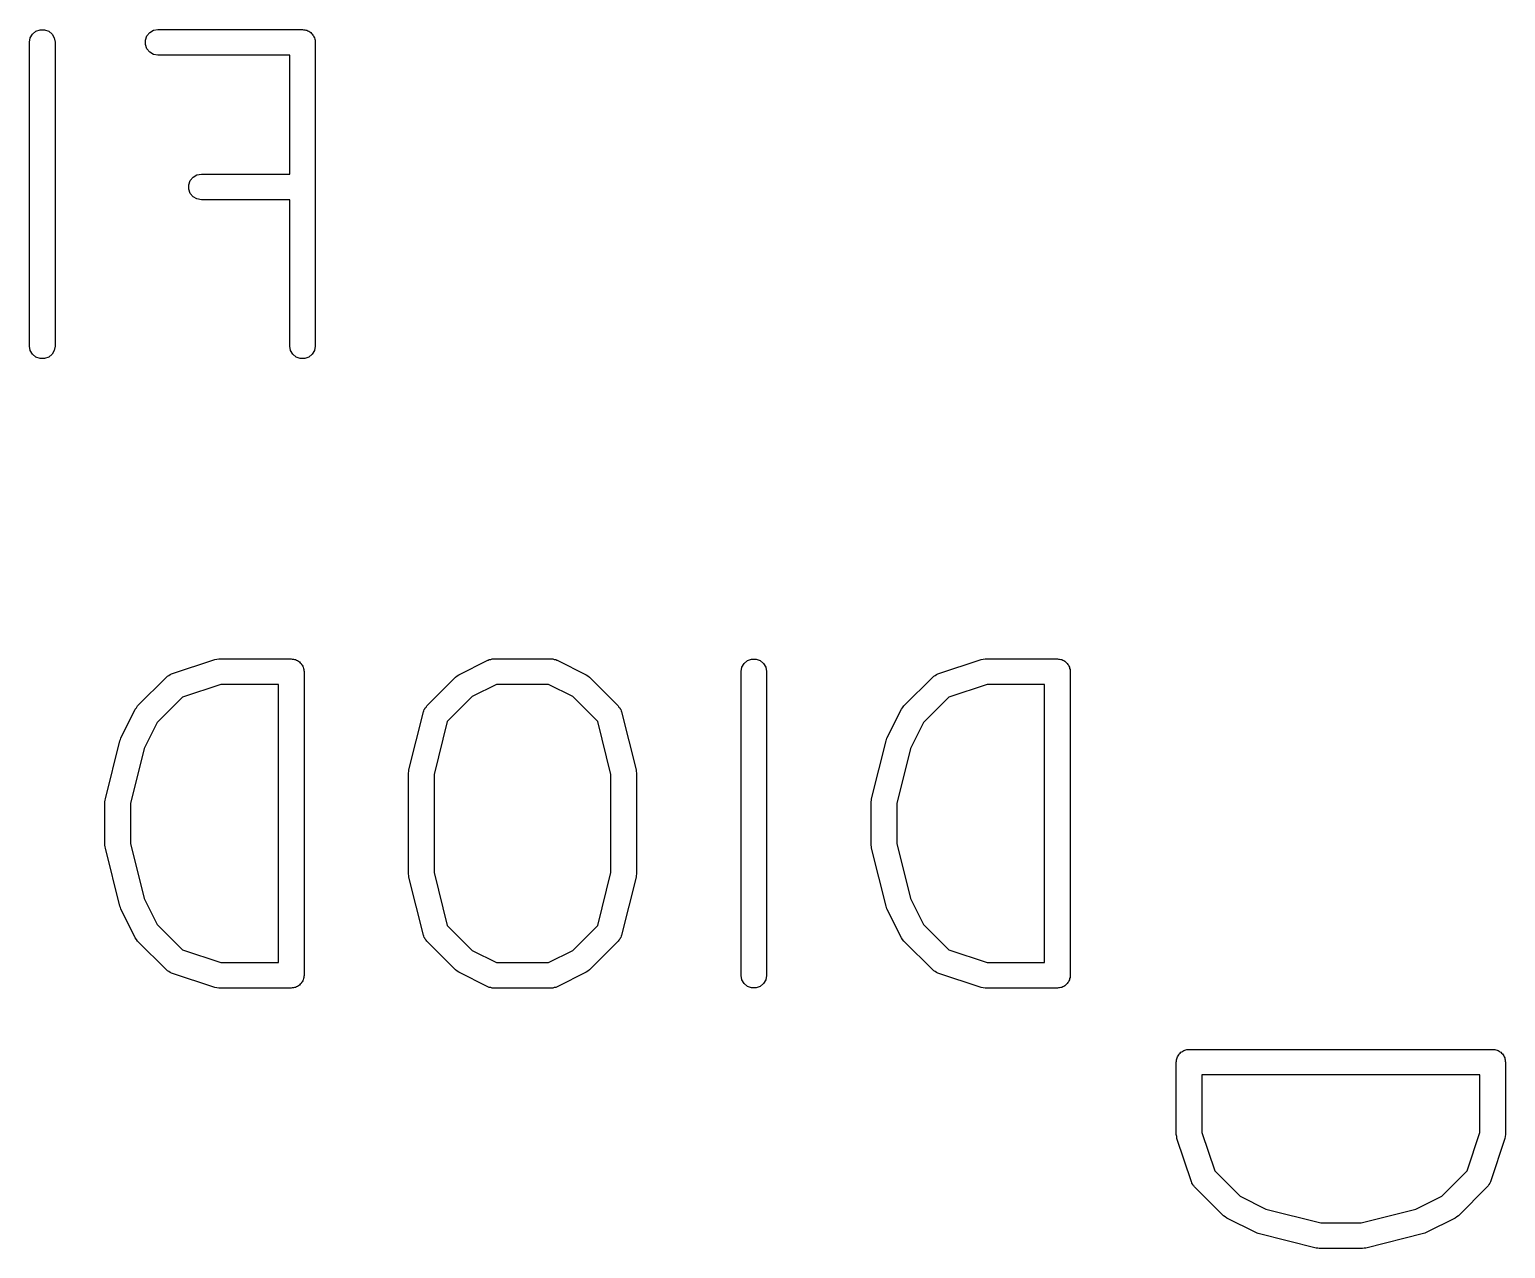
# Model space of a CAD drawing. Extents: x 7.9 to 72.3, y -91 to -26.2.
# Drawn here: x 55.13 to 60.99, y -43.53 to -38.69 of the extents above; entities that cross this region are included whole.
import ezdxf

# ---------------------------------------------------------------- set-up
doc = ezdxf.new("R2010")
doc.units = 0
doc.header["$MEASUREMENT"] = 0
doc.layers.add('BLACK', color=7, linetype='CONTINUOUS')

msp = doc.modelspace()

# ---------------------------------------------------------------- linework, layer by layer
at = {"layer": 'Black'}
for p, q in [((55.1309, -38.7187), (55.1397, -38.7034)), ((55.1397, -38.7034), (55.1532, -38.6921)), ((55.1532, -38.6921), (55.1698, -38.686)), ((55.1698, -38.686), (55.1874, -38.686)), ((55.1874, -38.686), (55.204, -38.6921)), ((55.204, -38.6921), (55.2175, -38.7034)), ((55.2175, -38.7034), (55.2263, -38.7187)), ((55.5882, -38.7272), (55.5942, -38.7106)), ((55.5942, -38.7106), (55.6056, -38.6971)), ((55.6056, -38.6971), (55.6208, -38.6883)), ((55.6208, -38.6883), (55.6382, -38.6852)), ((55.6382, -38.6852), (56.2127, -38.6852)), ((56.2127, -38.6852), (56.2171, -38.686)), ((56.2171, -38.686), (56.2216, -38.686)), ((56.2216, -38.686), (56.2257, -38.6875)), ((56.2257, -38.6875), (56.2301, -38.6883)), ((56.2301, -38.6883), (56.234, -38.6905)), ((56.234, -38.6905), (56.2381, -38.6921)), ((56.2381, -38.6921), (56.2415, -38.6949)), ((56.2415, -38.6949), (56.2454, -38.6971)), ((56.2454, -38.6971), (56.2482, -38.7005)), ((56.2482, -38.7005), (56.2517, -38.7034)), ((56.2517, -38.7034), (56.2539, -38.7072)), ((56.2539, -38.7072), (56.2567, -38.7106)), ((56.2567, -38.7106), (56.2583, -38.7148)), ((55.1278, -38.736), (55.1309, -38.7187)), ((55.1278, -39.9425), (55.1278, -38.736)), ((55.2263, -38.7187), (55.2294, -38.736)), ((55.2294, -38.736), (55.2294, -39.9425)), ((55.5882, -38.7449), (55.5882, -38.7272)), ((55.5942, -38.7614), (55.5882, -38.7449)), ((55.6056, -38.775), (55.5942, -38.7614)), ((56.2583, -38.7148), (56.2605, -38.7187)), ((56.2605, -38.7187), (56.2612, -38.7231)), ((56.2612, -38.7231), (56.2628, -38.7272)), ((56.2628, -38.7272), (56.2628, -38.7317)), ((56.2628, -38.7317), (56.2635, -38.736)), ((56.2635, -38.736), (56.2635, -39.9425)), ((55.6208, -38.7838), (55.6056, -38.775)), ((55.6382, -38.7868), (55.6208, -38.7838)), ((56.1619, -38.7868), (55.6382, -38.7868)), ((56.1619, -39.2598), (56.1619, -38.7868)), ((55.7605, -39.3017), (55.7666, -39.2852)), ((55.7666, -39.2852), (55.7779, -39.2717)), ((55.7779, -39.2717), (55.7932, -39.2628)), ((55.7932, -39.2628), (55.8106, -39.2598)), ((55.8106, -39.2598), (56.1619, -39.2598)), ((55.7605, -39.3194), (55.7605, -39.3017)), ((55.7666, -39.336), (55.7605, -39.3194)), ((55.7779, -39.3495), (55.7666, -39.336)), ((55.7932, -39.3583), (55.7779, -39.3495)), ((55.8106, -39.3614), (55.7932, -39.3583)), ((56.1619, -39.3614), (55.8106, -39.3614)), ((56.1619, -39.9425), (56.1619, -39.3614)), ((55.1309, -39.9599), (55.1278, -39.9425)), ((55.2294, -39.9425), (55.2263, -39.9599)), ((56.165, -39.9599), (56.1619, -39.9425)), ((56.2635, -39.9425), (56.2605, -39.9599)), ((55.1397, -39.9752), (55.1309, -39.9599)), ((55.1532, -39.9865), (55.1397, -39.9752)), ((55.1698, -39.9926), (55.1532, -39.9865)), ((55.1874, -39.9926), (55.1698, -39.9926)), ((55.204, -39.9865), (55.1874, -39.9926)), ((55.2175, -39.9752), (55.204, -39.9865)), ((55.2263, -39.9599), (55.2175, -39.9752)), ((56.1738, -39.9752), (56.165, -39.9599)), ((56.1873, -39.9865), (56.1738, -39.9752)), ((56.2039, -39.9926), (56.1873, -39.9865)), ((56.2216, -39.9926), (56.2039, -39.9926)), ((56.2381, -39.9865), (56.2216, -39.9926)), ((56.2517, -39.9752), (56.2381, -39.9865)), ((56.2605, -39.9599), (56.2517, -39.9752)), ((55.6921, -41.2453), (55.8644, -41.1879)), ((55.8644, -41.1879), (55.8725, -41.1867)), ((55.8725, -41.1867), (55.8805, -41.1852)), ((55.8805, -41.1852), (56.1678, -41.1852)), ((56.1678, -41.1852), (56.1721, -41.186)), ((56.1721, -41.186), (56.1766, -41.186)), ((56.1766, -41.186), (56.1808, -41.1875)), ((56.1808, -41.1875), (56.1851, -41.1883)), ((56.1851, -41.1883), (56.189, -41.1905)), ((56.189, -41.1905), (56.1932, -41.1921)), ((56.1932, -41.1921), (56.1966, -41.1949)), ((56.1966, -41.1949), (56.2004, -41.1971)), ((56.2004, -41.1971), (56.2033, -41.2005)), ((56.2033, -41.2005), (56.2067, -41.2034)), ((56.2067, -41.2034), (56.2089, -41.2072)), ((56.2089, -41.2072), (56.2118, -41.2106)), ((56.2118, -41.2106), (56.2133, -41.2148)), ((56.2133, -41.2148), (56.2155, -41.2187)), ((56.2155, -41.2187), (56.2163, -41.2231)), ((56.2163, -41.2231), (56.2178, -41.2272)), ((56.2178, -41.2272), (56.2178, -41.2317)), ((56.2178, -41.2317), (56.2186, -41.236)), ((56.8345, -41.2481), (56.9494, -41.1906)), ((56.9494, -41.1906), (56.9522, -41.1898)), ((56.9522, -41.1898), (56.9547, -41.1883)), ((56.9547, -41.1883), (56.9606, -41.1873)), ((56.9606, -41.1873), (56.9663, -41.1856)), ((56.9663, -41.1856), (56.9692, -41.1858)), ((56.9692, -41.1858), (56.9721, -41.1852)), ((56.9721, -41.1852), (57.2019, -41.1852)), ((57.2019, -41.1852), (57.2048, -41.1858)), ((57.2048, -41.1858), (57.2077, -41.1856)), ((57.2077, -41.1856), (57.2134, -41.1873)), ((57.2134, -41.1873), (57.2193, -41.1883)), ((57.2193, -41.1883), (57.2218, -41.1898)), ((57.2218, -41.1898), (57.2246, -41.1906)), ((57.2246, -41.1906), (57.3395, -41.2481)), ((57.9554, -41.236), (57.9585, -41.2187)), ((57.9585, -41.2187), (57.9673, -41.2034)), ((57.9673, -41.2034), (57.9808, -41.1921)), ((57.9808, -41.1921), (57.9974, -41.186)), ((57.9974, -41.186), (58.0151, -41.186)), ((58.0151, -41.186), (58.0316, -41.1921)), ((58.0316, -41.1921), (58.0452, -41.2034)), ((58.0452, -41.2034), (58.054, -41.2187)), ((58.054, -41.2187), (58.057, -41.236)), ((58.7371, -41.2453), (58.9094, -41.1879)), ((58.9094, -41.1879), (58.9175, -41.1867)), ((58.9175, -41.1867), (58.9255, -41.1852)), ((58.9255, -41.1852), (59.2127, -41.1852)), ((59.2127, -41.1852), (59.2171, -41.186)), ((59.2171, -41.186), (59.2216, -41.186)), ((59.2216, -41.186), (59.2257, -41.1875)), ((59.2257, -41.1875), (59.2301, -41.1883)), ((59.2301, -41.1883), (59.234, -41.1905)), ((59.234, -41.1905), (59.2381, -41.1921)), ((59.2381, -41.1921), (59.2415, -41.1949)), ((59.2415, -41.1949), (59.2454, -41.1971)), ((59.2454, -41.1971), (59.2482, -41.2005)), ((59.2482, -41.2005), (59.2517, -41.2034)), ((59.2517, -41.2034), (59.2539, -41.2072)), ((59.2539, -41.2072), (59.2567, -41.2106)), ((59.2567, -41.2106), (59.2583, -41.2148)), ((59.2583, -41.2148), (59.2605, -41.2187)), ((59.2605, -41.2187), (59.2612, -41.2231)), ((59.2612, -41.2231), (59.2628, -41.2272)), ((59.2628, -41.2272), (59.2628, -41.2317)), ((59.2628, -41.2317), (59.2635, -41.236)), ((55.5573, -41.3725), (55.6722, -41.2576)), ((55.6722, -41.2576), (55.6746, -41.2559)), ((55.6746, -41.2559), (55.6766, -41.2537)), ((55.6766, -41.2537), (55.6818, -41.2509)), ((55.6818, -41.2509), (55.6867, -41.2475)), ((55.6867, -41.2475), (55.6895, -41.2467)), ((55.6895, -41.2467), (55.6921, -41.2453)), ((55.8887, -41.2868), (55.7356, -41.3379)), ((56.117, -41.2868), (55.8887, -41.2868)), ((56.117, -42.3917), (56.117, -41.2868)), ((56.2186, -41.236), (56.2186, -42.4425)), ((56.7064, -41.3725), (56.8213, -41.2576)), ((56.8213, -41.2576), (56.8279, -41.2529)), ((56.8279, -41.2529), (56.8345, -41.2481)), ((56.9841, -41.2868), (56.8873, -41.3352)), ((57.1899, -41.2868), (56.9841, -41.2868)), ((57.2867, -41.3352), (57.1899, -41.2868)), ((57.3395, -41.2481), (57.3461, -41.2529)), ((57.3461, -41.2529), (57.3527, -41.2576)), ((57.3527, -41.2576), (57.4676, -41.3725)), ((57.9554, -42.4425), (57.9554, -41.236)), ((58.057, -41.236), (58.057, -42.4425)), ((58.6023, -41.3725), (58.7172, -41.2576)), ((58.7172, -41.2576), (58.7196, -41.2559)), ((58.7196, -41.2559), (58.7215, -41.2537)), ((58.7215, -41.2537), (58.7268, -41.2509)), ((58.7268, -41.2509), (58.7316, -41.2475)), ((58.7316, -41.2475), (58.7345, -41.2467)), ((58.7345, -41.2467), (58.7371, -41.2453)), ((58.9337, -41.2868), (58.7806, -41.3379)), ((59.1619, -41.2868), (58.9337, -41.2868)), ((59.1619, -42.3917), (59.1619, -41.2868)), ((59.2635, -41.236), (59.2635, -42.4425)), ((55.7356, -41.3379), (55.635, -41.4385)), ((56.8873, -41.3352), (56.7882, -41.4344)), ((57.3858, -41.4344), (57.2867, -41.3352)), ((58.7806, -41.3379), (58.68, -41.4385)), ((55.4903, -41.5006), (55.5478, -41.3857)), ((55.5478, -41.3857), (55.5526, -41.3792)), ((55.5526, -41.3792), (55.5573, -41.3725)), ((56.6355, -41.6259), (56.693, -41.3961)), ((56.693, -41.3961), (56.695, -41.3916)), ((56.695, -41.3916), (56.6962, -41.3869)), ((56.6962, -41.3869), (56.6986, -41.3836)), ((56.6986, -41.3836), (56.7002, -41.38)), ((56.7002, -41.38), (56.7036, -41.3765)), ((56.7036, -41.3765), (56.7064, -41.3725)), ((57.4676, -41.3725), (57.4704, -41.3765)), ((57.4704, -41.3765), (57.4738, -41.38)), ((57.4738, -41.38), (57.4754, -41.3836)), ((57.4754, -41.3836), (57.4778, -41.3869)), ((57.4778, -41.3869), (57.479, -41.3916)), ((57.479, -41.3916), (57.481, -41.3961)), ((57.481, -41.3961), (57.5384, -41.6259)), ((58.5353, -41.5006), (58.5928, -41.3857)), ((58.5928, -41.3857), (58.5976, -41.3792)), ((58.5976, -41.3792), (58.6023, -41.3725)), ((55.635, -41.4385), (55.5837, -41.541)), ((56.7882, -41.4344), (56.7356, -41.6445)), ((57.4384, -41.6445), (57.3858, -41.4344)), ((58.68, -41.4385), (58.6287, -41.541)), ((55.4291, -41.7408), (55.4865, -41.511)), ((55.4865, -41.511), (55.4888, -41.5059)), ((55.4888, -41.5059), (55.4903, -41.5006)), ((58.474, -41.7408), (58.5315, -41.511)), ((58.5315, -41.511), (58.5337, -41.5059)), ((58.5337, -41.5059), (58.5353, -41.5006)), ((55.5837, -41.541), (55.5291, -41.7594)), ((58.6287, -41.541), (58.5741, -41.7594)), ((56.634, -41.6382), (56.6351, -41.6321)), ((56.634, -42.0404), (56.634, -41.6382)), ((56.6351, -41.6321), (56.6355, -41.6259)), ((56.7356, -41.6445), (56.7356, -42.0341)), ((57.4384, -42.0341), (57.4384, -41.6445)), ((57.5384, -41.6259), (57.5389, -41.6321)), ((57.5389, -41.6321), (57.54, -41.6382)), ((57.54, -41.6382), (57.54, -42.0404)), ((55.4275, -41.7531), (55.4286, -41.747)), ((55.4275, -41.9255), (55.4275, -41.7531)), ((55.4286, -41.747), (55.4291, -41.7408)), ((55.5291, -41.7594), (55.5291, -41.9192)), ((58.4725, -41.7531), (58.4736, -41.747)), ((58.4725, -41.9255), (58.4725, -41.7531)), ((58.4736, -41.747), (58.474, -41.7408)), ((58.5741, -41.7594), (58.5741, -41.9192)), ((55.4286, -41.9316), (55.4275, -41.9255)), ((55.4291, -41.9378), (55.4286, -41.9316)), ((55.4865, -42.1676), (55.4291, -41.9378)), ((55.5291, -41.9192), (55.5837, -42.1376)), ((58.4736, -41.9316), (58.4725, -41.9255)), ((58.474, -41.9378), (58.4736, -41.9316)), ((58.5315, -42.1676), (58.474, -41.9378)), ((58.5741, -41.9192), (58.6287, -42.1376)), ((56.6351, -42.0465), (56.634, -42.0404)), ((56.6355, -42.0527), (56.6351, -42.0465)), ((56.693, -42.2825), (56.6355, -42.0527)), ((56.7356, -42.0341), (56.7882, -42.2442)), ((57.3858, -42.2442), (57.4384, -42.0341)), ((57.5384, -42.0527), (57.481, -42.2825)), ((57.5389, -42.0465), (57.5384, -42.0527)), ((57.54, -42.0404), (57.5389, -42.0465)), ((55.4888, -42.1727), (55.4865, -42.1676)), ((55.4903, -42.178), (55.4888, -42.1727)), ((55.5837, -42.1376), (55.635, -42.2401)), ((58.5337, -42.1727), (58.5315, -42.1676)), ((58.5353, -42.178), (58.5337, -42.1727)), ((58.6287, -42.1376), (58.68, -42.2401)), ((55.5478, -42.2929), (55.4903, -42.178)), ((58.5928, -42.2929), (58.5353, -42.178)), ((55.635, -42.2401), (55.7356, -42.3407)), ((56.695, -42.287), (56.693, -42.2825)), ((56.6962, -42.2917), (56.695, -42.287)), ((56.7882, -42.2442), (56.8873, -42.3433)), ((57.2867, -42.3433), (57.3858, -42.2442)), ((57.479, -42.287), (57.4778, -42.2917)), ((57.481, -42.2825), (57.479, -42.287)), ((58.68, -42.2401), (58.7806, -42.3407)), ((55.5527, -42.2995), (55.5478, -42.2929)), ((55.5573, -42.3061), (55.5527, -42.2995)), ((55.6722, -42.421), (55.5573, -42.3061)), ((55.7356, -42.3407), (55.8887, -42.3917)), ((56.6986, -42.295), (56.6962, -42.2917)), ((56.7002, -42.2986), (56.6986, -42.295)), ((56.7036, -42.3021), (56.7002, -42.2986)), ((56.7064, -42.3061), (56.7036, -42.3021)), ((56.8213, -42.421), (56.7064, -42.3061)), ((56.8873, -42.3433), (56.9841, -42.3917)), ((57.1899, -42.3917), (57.2867, -42.3433)), ((57.4676, -42.3061), (57.3527, -42.421)), ((57.4704, -42.3021), (57.4676, -42.3061)), ((57.4738, -42.2986), (57.4704, -42.3021)), ((57.4754, -42.295), (57.4738, -42.2986)), ((57.4778, -42.2917), (57.4754, -42.295)), ((58.5976, -42.2995), (58.5928, -42.2929)), ((58.6023, -42.3061), (58.5976, -42.2995)), ((58.7172, -42.421), (58.6023, -42.3061)), ((58.7806, -42.3407), (58.9337, -42.3917)), ((55.8887, -42.3917), (56.117, -42.3917)), ((56.9841, -42.3917), (57.1899, -42.3917)), ((58.9337, -42.3917), (59.1619, -42.3917)), ((55.6746, -42.4227), (55.6722, -42.421)), ((55.6766, -42.4249), (55.6746, -42.4227)), ((55.6818, -42.4277), (55.6766, -42.4249)), ((55.6867, -42.4311), (55.6818, -42.4277)), ((55.6895, -42.4319), (55.6867, -42.4311)), ((55.6921, -42.4333), (55.6895, -42.4319)), ((55.8644, -42.4907), (55.6921, -42.4333)), ((56.2133, -42.4638), (56.2118, -42.4679)), ((56.2155, -42.4599), (56.2133, -42.4638)), ((56.2163, -42.4555), (56.2155, -42.4599)), ((56.2178, -42.4514), (56.2163, -42.4555)), ((56.2186, -42.4425), (56.2178, -42.4469)), ((56.2178, -42.4469), (56.2178, -42.4514)), ((56.8279, -42.4257), (56.8213, -42.421)), ((56.8345, -42.4305), (56.8279, -42.4257)), ((56.9494, -42.488), (56.8345, -42.4305)), ((57.3395, -42.4305), (57.2246, -42.488)), ((57.3461, -42.4257), (57.3395, -42.4305)), ((57.3527, -42.421), (57.3461, -42.4257)), ((57.9585, -42.4599), (57.9554, -42.4425)), ((57.9673, -42.4752), (57.9585, -42.4599)), ((58.054, -42.4599), (58.0452, -42.4752)), ((58.057, -42.4425), (58.054, -42.4599)), ((58.7196, -42.4227), (58.7172, -42.421)), ((58.7215, -42.4249), (58.7196, -42.4227)), ((58.7268, -42.4277), (58.7215, -42.4249)), ((58.7316, -42.4311), (58.7268, -42.4277)), ((58.7345, -42.4319), (58.7316, -42.4311)), ((58.7371, -42.4333), (58.7345, -42.4319)), ((58.9094, -42.4907), (58.7371, -42.4333)), ((59.2583, -42.4638), (59.2567, -42.4679)), ((59.2605, -42.4599), (59.2583, -42.4638)), ((59.2612, -42.4555), (59.2605, -42.4599)), ((59.2628, -42.4514), (59.2612, -42.4555)), ((59.2635, -42.4425), (59.2628, -42.4469)), ((59.2628, -42.4469), (59.2628, -42.4514)), ((55.8725, -42.4919), (55.8644, -42.4907)), ((55.8805, -42.4933), (55.8725, -42.4919)), ((56.1678, -42.4933), (55.8805, -42.4933)), ((56.1721, -42.4926), (56.1678, -42.4933)), ((56.1766, -42.4926), (56.1721, -42.4926)), ((56.1808, -42.4911), (56.1766, -42.4926)), ((56.1851, -42.4903), (56.1808, -42.4911)), ((56.189, -42.4881), (56.1851, -42.4903)), ((56.1932, -42.4865), (56.189, -42.4881)), ((56.1966, -42.4837), (56.1932, -42.4865)), ((56.2004, -42.4815), (56.1966, -42.4837)), ((56.2033, -42.4781), (56.2004, -42.4815)), ((56.2067, -42.4752), (56.2033, -42.4781)), ((56.2089, -42.4714), (56.2067, -42.4752)), ((56.2118, -42.4679), (56.2089, -42.4714)), ((56.9522, -42.4888), (56.9494, -42.488)), ((56.9547, -42.4903), (56.9522, -42.4888)), ((56.9606, -42.4913), (56.9547, -42.4903)), ((56.9663, -42.493), (56.9606, -42.4913)), ((56.9692, -42.4928), (56.9663, -42.493)), ((56.9721, -42.4933), (56.9692, -42.4928)), ((57.2019, -42.4933), (56.9721, -42.4933)), ((57.2048, -42.4928), (57.2019, -42.4933)), ((57.2077, -42.493), (57.2048, -42.4928)), ((57.2134, -42.4913), (57.2077, -42.493)), ((57.2193, -42.4903), (57.2134, -42.4913)), ((57.2218, -42.4888), (57.2193, -42.4903)), ((57.2246, -42.488), (57.2218, -42.4888)), ((57.9808, -42.4865), (57.9673, -42.4752)), ((57.9974, -42.4926), (57.9808, -42.4865)), ((58.0151, -42.4926), (57.9974, -42.4926)), ((58.0316, -42.4865), (58.0151, -42.4926)), ((58.0452, -42.4752), (58.0316, -42.4865)), ((58.9175, -42.4919), (58.9094, -42.4907)), ((58.9255, -42.4933), (58.9175, -42.4919)), ((59.2127, -42.4933), (58.9255, -42.4933)), ((59.2171, -42.4926), (59.2127, -42.4933)), ((59.2216, -42.4926), (59.2171, -42.4926)), ((59.2257, -42.4911), (59.2216, -42.4926)), ((59.2301, -42.4903), (59.2257, -42.4911)), ((59.234, -42.4881), (59.2301, -42.4903)), ((59.2381, -42.4865), (59.234, -42.4881)), ((59.2415, -42.4837), (59.2381, -42.4865)), ((59.2454, -42.4815), (59.2415, -42.4837)), ((59.2482, -42.4781), (59.2454, -42.4815)), ((59.2517, -42.4752), (59.2482, -42.4781)), ((59.2539, -42.4714), (59.2517, -42.4752)), ((59.2567, -42.4679), (59.2539, -42.4714)), ((59.6921, -42.7619), (59.6949, -42.7585)), ((59.6949, -42.7585), (59.6971, -42.7546)), ((59.6971, -42.7546), (59.7005, -42.7518)), ((59.7005, -42.7518), (59.7034, -42.7483)), ((59.7034, -42.7483), (59.7072, -42.7461)), ((59.7072, -42.7461), (59.7106, -42.7433)), ((59.7106, -42.7433), (59.7148, -42.7417)), ((59.7148, -42.7417), (59.7187, -42.7395)), ((59.7187, -42.7395), (59.7231, -42.7388)), ((59.7231, -42.7388), (59.7272, -42.7372)), ((59.7272, -42.7372), (59.7317, -42.7372)), ((59.7317, -42.7372), (59.736, -42.7365)), ((59.736, -42.7365), (60.9425, -42.7365)), ((60.9425, -42.7365), (60.9469, -42.7372)), ((60.9469, -42.7372), (60.9514, -42.7372)), ((60.9514, -42.7372), (60.9555, -42.7388)), ((60.9555, -42.7388), (60.9599, -42.7395)), ((60.9599, -42.7395), (60.9638, -42.7417)), ((60.9638, -42.7417), (60.9679, -42.7433)), ((60.9679, -42.7433), (60.9714, -42.7461)), ((60.9714, -42.7461), (60.9752, -42.7483)), ((60.9752, -42.7483), (60.9781, -42.7518)), ((60.9781, -42.7518), (60.9815, -42.7546)), ((60.9815, -42.7546), (60.9837, -42.7585)), ((60.9837, -42.7585), (60.9865, -42.7619)), ((59.6852, -42.7873), (59.686, -42.7829)), ((59.6852, -43.0745), (59.6852, -42.7873)), ((59.686, -42.7784), (59.6875, -42.7743)), ((59.686, -42.7829), (59.686, -42.7784)), ((59.6875, -42.7743), (59.6883, -42.7699)), ((59.6883, -42.7699), (59.6905, -42.766)), ((59.6905, -42.766), (59.6921, -42.7619)), ((60.9865, -42.7619), (60.9881, -42.766)), ((60.9881, -42.766), (60.9903, -42.7699)), ((60.9903, -42.7699), (60.9911, -42.7743)), ((60.9911, -42.7743), (60.9926, -42.7784)), ((60.9926, -42.7784), (60.9926, -42.7829)), ((60.9926, -42.7829), (60.9933, -42.7873)), ((60.9933, -42.7873), (60.9933, -43.0745)), ((59.7868, -42.8381), (59.7868, -43.0663)), ((60.8917, -42.8381), (59.7868, -42.8381)), ((60.8917, -43.0663), (60.8917, -42.8381)), ((59.6867, -43.0825), (59.6852, -43.0745)), ((59.6879, -43.0906), (59.6867, -43.0825)), ((59.7453, -43.2629), (59.6879, -43.0906)), ((59.7868, -43.0663), (59.8379, -43.2194)), ((60.8407, -43.2194), (60.8917, -43.0663)), ((60.9907, -43.0906), (60.9333, -43.2629)), ((60.9919, -43.0825), (60.9907, -43.0906)), ((60.9933, -43.0745), (60.9919, -43.0825)), ((59.8379, -43.2194), (59.9385, -43.32)), ((60.7401, -43.32), (60.8407, -43.2194)), ((59.7467, -43.2655), (59.7453, -43.2629)), ((59.7475, -43.2683), (59.7467, -43.2655)), ((59.7509, -43.2732), (59.7475, -43.2683)), ((59.7537, -43.2785), (59.7509, -43.2732)), ((59.7559, -43.2804), (59.7537, -43.2785)), ((59.7576, -43.2828), (59.7559, -43.2804)), ((59.8725, -43.3977), (59.7576, -43.2828)), ((60.921, -43.2828), (60.8061, -43.3977)), ((60.9227, -43.2804), (60.921, -43.2828)), ((60.9249, -43.2785), (60.9227, -43.2804)), ((60.9277, -43.2732), (60.9249, -43.2785)), ((60.9311, -43.2683), (60.9277, -43.2732)), ((60.9319, -43.2655), (60.9311, -43.2683)), ((60.9333, -43.2629), (60.9319, -43.2655)), ((59.9385, -43.32), (60.041, -43.3713)), ((60.6376, -43.3713), (60.7401, -43.32)), ((59.8792, -43.4024), (59.8725, -43.3977)), ((59.8857, -43.4072), (59.8792, -43.4024)), ((60.041, -43.3713), (60.2594, -43.4259)), ((60.4192, -43.4259), (60.6376, -43.3713)), ((60.7995, -43.4024), (60.7929, -43.4072)), ((60.8061, -43.3977), (60.7995, -43.4024)), ((60.0006, -43.4647), (59.8857, -43.4072)), ((60.2594, -43.4259), (60.4192, -43.4259)), ((60.7929, -43.4072), (60.678, -43.4647)), ((60.0059, -43.4663), (60.0006, -43.4647)), ((60.011, -43.4685), (60.0059, -43.4663)), ((60.2408, -43.526), (60.011, -43.4685)), ((60.6676, -43.4685), (60.4378, -43.526)), ((60.6727, -43.4663), (60.6676, -43.4685)), ((60.678, -43.4647), (60.6727, -43.4663)), ((60.247, -43.5264), (60.2408, -43.526)), ((60.2531, -43.5275), (60.247, -43.5264)), ((60.4255, -43.5275), (60.2531, -43.5275)), ((60.4316, -43.5264), (60.4255, -43.5275)), ((60.4378, -43.526), (60.4316, -43.5264))]:
    msp.add_line(p, q, dxfattribs=at)

doc.saveas('drawing.dxf')
